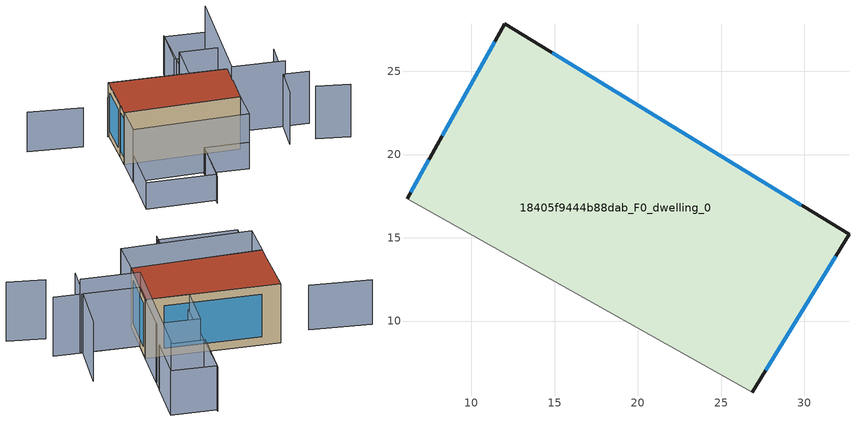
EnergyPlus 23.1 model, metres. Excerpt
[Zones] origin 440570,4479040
18405f9444b88dab_F0_dwelling_0
 floor ground (EU_floor_Construction): 32.68,15.21 26.86,5.72 6.16,17.35 7.65,20.06 11.99,27.86 z0
 wall outside (EU_wall_Construction): 26.86,5.72 32.68,15.21 11.99,27.86 7.65,20.06 6.16,17.35 z0:12
 wall adiabatic (EU_wall_Construction): 6.16,17.35 26.86,5.72 z0:12
 window (EU_Window_Construction): 7.45,19.68 6.36,17.73 / 11.39,26.78 8.25,21.14 / 29.81,16.97 14.86,26.11 / 27.67,7.04 31.87,13.89 z1.67:10.33
 roof outside (EU_roof_Construction): 26.86,5.72 32.68,15.21 11.99,27.86 7.65,20.06 6.16,17.35 z12
shading: 8.94,-6.11 15.04,3.83 / 15.04,3.83 22.79,-0.92 / 3.15,11.96 15.47,4.57 / 15.47,4.57 9.57,-5.26 / 9.57,-5.26 -2.75,2.13 / -2.75,2.13 3.15,11.96 z0:6; -3.9,34.5 5.29,28.03 / 36.31,36.93 26.21,19.17 / 26.21,19.17 11.56,27.5 / 43.08,32.2 38.37,24.52 / 38.37,24.52 31.33,28.84 / 31.33,28.84 36.04,36.52 / 36.04,36.52 43.08,32.2 z0:9; 40.31,-1.84 45.81,-6.17 / 30.4,11.49 43.55,3.3 / 35.12,0.17 44.52,14.31 / 6.16,17.35 26.86,5.72 / 26.86,5.72 23.49,-0.29 / 23.49,-0.29 2.78,11.34 / 2.78,11.34 6.16,17.35 / 37.12,22.48 32.68,15.21 / 32.68,15.21 25.97,19.31 / 25.97,19.31 30.41,26.57 / 30.41,26.57 37.12,22.48 z0:12; 39.44,5.86 30.27,11.55 / 30.27,11.55 43.06,32.16 z0:15
[Building]
EU S2 Campaign: North Axis=0; Terrain=City; Solar Distribution=FullExterior
[Site:Location]
Madrid: Latitude=40.5; Longitude=-3.5; Time Zone=1; Elevation=609
[SizingPeriod:WeatherFileDays]
AnnualSizingPeriod: Begin Month=1; Begin Day of Month=1; End Month=12; End Day of Month=31; Day of Week for Start Day=Monday; Use Weather File Daylight Saving Period=No; Use Weather File Rain and Snow Indicators=No
[MATERIAL]
EU_InternalMass_Material: Roughness=MediumRough; Thickness=0.1; Conductivity=1; Density=1800; Specific Heat=900; Thermal Absorptance=0.9; Solar Absorptance=0.7; Visible Absorptance=0.7
[MATERIAL:NOMASS] Roughness=MediumRough; Thermal Absorptance=0.9; Solar Absorptance=0.7; Visible Absorptance=0.7
Name | Thermal Resistance
EU_wall_NoMass | 1.60022
EU_roof_NoMass | 1.57597
EU_floor_NoMass | 0.470652
[WINDOWMATERIAL:SIMPLEGLAZINGSYSTEM]
EU_Window_SimpleGlazing: UFactor=3.28802; Solar Heat Gain Coefficient=0.85; Visible Transmittance=0.85
[CONSTRUCTION]
EU_wall_Construction: EU_wall_NoMass
EU_roof_Construction: EU_roof_NoMass
EU_floor_Construction: EU_floor_NoMass
EU_InternalMass_Construction: EU_InternalMass_Material
EU_Window_Construction: EU_Window_SimpleGlazing
[ZONE]
18405f9444b88dab_F0_dwelling_0: Type=1; Multiplier=1; Ceiling Height=autocalculate; Volume=3332.81; Floor Area=autocalculate; Part of Total Floor Area=Yes
[INTERNALMASS]
18405f9444b88dab_F0_dwelling_0_EU_InternalMass: Construction=EU_InternalMass_Construction; Zone or ZoneList=18405f9444b88dab_F0_dwelling_0; Surface Area=277.734
[OTHEREQUIPMENT]
EU_Step8_InternalGain_18405f9444b88dab_F0_dwelling_0_f000: Fuel Type=Electricity; Zone or ZoneList or Space or SpaceList=18405f9444b88dab_F0_dwelling_0; Schedule=EU_Step8_GainSchedule_18405f9444b88dab_F0_dwelling_0_f000; Design Level Calculation Method=Watts/Area; Power per Zone Floor Area=1; Fraction Latent=0; Fraction Radiant=0; Fraction Lost=0; Carbon Dioxide Generation Rate=0; EndUse Subcategory=EU_Step8_InternalGains
[ZONEVENTILATION:DESIGNFLOWRATE]
EU_ConstantAir_18405f9444b88dab_F0_dwelling_0: Zone or ZoneList or Space or SpaceList=18405f9444b88dab_F0_dwelling_0; Schedule=EU_AlwaysOn; Design Flow Rate Calculation Method=AirChanges/Hour; Air Changes per Hour=0.480704; Ventilation Type=Natural; Fan Pressure Rise=0; Fan Total Efficiency=1; Constant Term Coefficient=1; Temperature Term Coefficient=0; Velocity Term Coefficient=0; Velocity Squared Term Coefficient=0; Minimum Indoor Temperature=-100; Maximum Indoor Temperature=100; Delta Temperature=-100; Minimum Outdoor Temperature=-100; Maximum Outdoor Temperature=100; Maximum Wind Speed=40
[HVACTEMPLATE:THERMOSTAT]
EU_HeatOnly_18405f9444b88dab_F0_dwelling_0: Constant Heating Setpoint=20; Constant Cooling Setpoint=50
[HVACTEMPLATE:ZONE:IDEALLOADSAIRSYSTEM]
18405f9444b88dab_F0_dwelling_0: Template Thermostat=EU_HeatOnly_18405f9444b88dab_F0_dwelling_0; System Availability Schedule=EU_AlwaysOn; Maximum Heating Supply Air Temperature=50; Minimum Cooling Supply Air Temperature=13; Maximum Heating Supply Air Humidity Ratio=0.0156; Minimum Cooling Supply Air Humidity Ratio=0.0077; Heating Limit=NoLimit; Cooling Limit=NoLimit; Heating Availability Schedule=EU_AlwaysOn; Cooling Availability Schedule=EU_CoolingOff; Dehumidification Control Type=ConstantSensibleHeatRatio; Cooling Sensible Heat Ratio=0.7; Dehumidification Setpoint=60; Humidification Control Type=None; Humidification Setpoint=30; Outdoor Air Method=None; Outdoor Air Flow Rate per Person=0.00944; Outdoor Air Flow Rate per Zone Floor Area=0; Outdoor Air Flow Rate per Zone=0; Demand Controlled Ventilation Type=None; Outdoor Air Economizer Type=NoEconomizer; Heat Recovery Type=None; Sensible Heat Recovery Effectiveness=0.7; Latent Heat Recovery Effectiveness=0.65
[SIZING:ZONE]
18405f9444b88dab_F0_dwelling_0: Zone Cooling Design Supply Air Temperature Input Method=SupplyAirTemperature; Zone Cooling Design Supply Air Temperature=13; Zone Heating Design Supply Air Temperature Input Method=SupplyAirTemperature; Zone Heating Design Supply Air Temperature=50; Zone Cooling Design Supply Air Humidity Ratio=0.008; Zone Heating Design Supply Air Humidity Ratio=0.008; Cooling Design Air Flow Method=DesignDay; Cooling Design Air Flow Rate=0; Cooling Minimum Air Flow per Zone Floor Area=0.000762; Cooling Minimum Air Flow=0; Cooling Minimum Air Flow Fraction=0.2; Heating Design Air Flow Method=DesignDay; Heating Design Air Flow Rate=0; Heating Maximum Air Flow per Zone Floor Area=0.002032; Heating Maximum Air Flow=0.141576; Heating Maximum Air Flow Fraction=0.3; Account for Dedicated Outdoor Air System=No; Dedicated Outdoor Air System Control Strategy=NeutralSupplyAir; Dedicated Outdoor Air Low Setpoint Temperature for Design=autosize; Dedicated Outdoor Air High Setpoint Temperature for Design=autosize; Zone Load Sizing Method=Sensible Load Only No Latent Load; Zone Latent Cooling Design Supply Air Humidity Ratio Input Method=HumidityRatioDifference; Zone Cooling Design Supply Air Humidity Ratio Difference=0.005; Zone Latent Heating Design Supply Air Humidity Ratio Input Method=HumidityRatioDifference; Zone Humidification Design Supply Air Humidity Ratio Difference=0.005
[SCHEDULE:CONSTANT]
Name | Hourly Value
EU_AlwaysOn | 1
EU_CoolingOff | 0
[SCHEDULE:FILE]
EU_Step8_GainSchedule_18405f9444b88dab_F0_dwelling_0_f000: File=../../schedules/18405f9444b88dab/18405f9444b88dab_F0_dwelling_0_f000_gain.csv; Column Number=1; Rows to Skip at Top=0; Number of Hours of Data=8760; Column Separator=Comma; Interpolate to Timestep=No; Minutes per Item=60; Adjust Schedule for Daylight Savings=Yes
